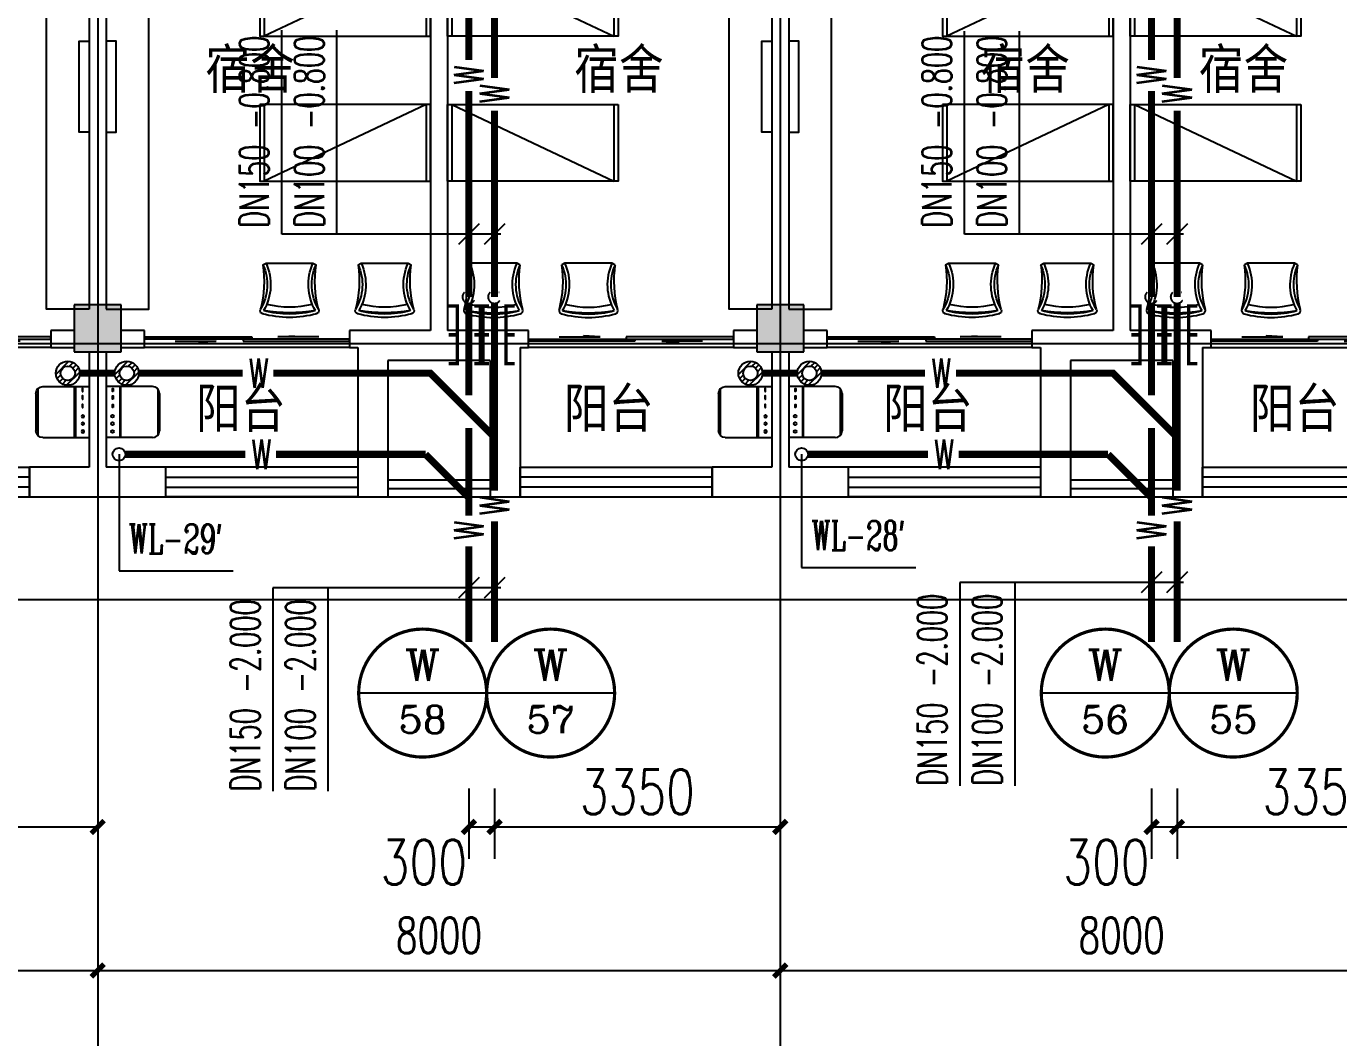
# Model space of a CAD drawing. Extents: x 0 to 2838408, y -923048 to 203859.
# Drawn here: x 2360380 to 2375762, y -275630 to -263775 of the extents above; entities that cross this region are included whole.
import ezdxf
from ezdxf.enums import TextEntityAlignment as Align

# ---------------------------------------------------------------- set-up
doc = ezdxf.new("R2010")
doc.units = 0
doc.header["$LTSCALE"] = 1000
doc.linetypes.add('DASH', pattern=[0.35, 0.25, -0.1])
for name, color, linetype in [('A-Fixt', 81, 'Continuous'), ('AXIS', 3, 'Continuous'), ('COLUMN', 9, 'Continuous'), ('DIM_污水', 3, 'Continuous'), ('DIM_消防', 3, 'Continuous'), ('DOTE', 8, 'Continuous'), ('E2-栏杆', 92, 'Continuous'), ('EQUIP_地漏', 7, 'Continuous'), ('GROUND', 2, 'Continuous'), ('PIPE-污水', 2, 'DASH'), ('PUB_HATCH', 8, 'Continuous'), ('PUB_TEXT', 7, 'Continuous'), ('TEXT_污水', 7, 'Continuous'), ('TWT_DIM', 3, 'Continuous'), ('VALVE_污水', 7, 'Continuous'), ('VPIPE-污水', 2, 'Continuous'), ('WALL', 9, 'Continuous'), ('WINDOW', 4, 'Continuous'), ('XREF', 8, 'Continuous'), ('配景', 3, 'Continuous')]:
    doc.layers.add(name, color=color, linetype=linetype)
doc.styles.add('_TCH_DIM_T3', font='SIMPLEX', dxfattribs={"width": 0.75, "bigfont": 'HZTXT'})
doc.styles.add('_TWT_CIRCLE', font='COMPLEX', dxfattribs={"width": 1.1, "height": 2.3, "bigfont": 'HZTXT'})
doc.styles.add('_TWT_PIPEDN', font='SIMPLEX', dxfattribs={"width": 0.8, "height": 2.3, "bigfont": 'HZTXT'})
doc.styles.add('_TWT_PIPETEXT', font='SIMPLEX', dxfattribs={"width": 0.8, "height": 2.3, "bigfont": 'HZTXT'})
doc.styles.add('_TWT_SERIAL', font='COMPLEX', dxfattribs={"width": 0.8, "height": 2.3, "bigfont": 'HZTXT'})
doc.styles.add('A_DIM_T3', font='SIMPLEX', dxfattribs={"width": 0.7, "bigfont": 'HZ'})
doc.styles.get("Standard").update_dxf_attribs({"font": 'geniso.shx', "bigfont": 'hztxt.shx'})
doc.dimstyles.new('_TCH_ARCH&&150', dxfattribs={"dimtxt": 420, "dimasz": 150, "dimexe": 375, "dimexo": 450, "dimgap": 202.5, "dimtad": 1, "dimdec": 0, "dimzin": 0, "dimdsep": 46, "dimtxsty": 'A_DIM_T3', "dimblk": 'ARCHTICK', "dimcen": 0.09, "dimclrt": 7, "dimazin": 2, "dimtfac": 1, "dimtdec": 0, "dimtix": 1, "dimtmove": 2, "dimatfit": 3, "dimfxl": 150, "dimtolj": 1, "dimtzin": 0, "dimarcsym": 0})
doc.dimstyles.new('_TWT_ARCH&&150', dxfattribs={"dimtxt": 525, "dimasz": 150, "dimexe": 375, "dimexo": 450, "dimgap": 150, "dimtad": 1, "dimdec": 0, "dimzin": 0, "dimdsep": 46, "dimtxsty": '_TCH_DIM_T3', "dimblk": 'ARCHTICK', "dimcen": 0.09, "dimclrt": 7, "dimazin": 2, "dimtfac": 1, "dimtdec": 0, "dimtix": 1, "dimtmove": 2, "dimatfit": 3, "dimfxl": 1, "dimtolj": 1, "dimtzin": 0, "dimarcsym": 0})

# ---------------------------------------------------------------- blocks, each defined once
blk = doc.blocks.new('单人床')
at = {"layer": 'A-Fixt'}
for p, q in [((47774, 13973), (48674, 13973)), ((47774, 12073), (48674, 13973)), ((47774, 12073), (48674, 12073))]:
    blk.add_line(p, q, dxfattribs=at)
blk.add_lwpolyline([(47774, 14023), (48674, 14023), (48674, 12023), (47774, 12023), (47774, 14023)], dxfattribs=at)
blk = doc.blocks.new('CH_AP01')
for p, q in [((-311, 17), (-275, 0)), ((-275, 0), (275, 0)), ((275, 0), (311, 17))]:
    blk.add_line(p, q)
for centre, radius, start, end in [((0, -579), 1213, 74.7104, 105.2896), ((-307, 555), 37.8, 100.1859, 202.8359), ((-1658, 202), 1360, 352.1659, 14.4283), ((-824, 250), 563, 335.5038, 31.0903), ((0, -579), 1173, 75.0287, 104.9713), ((0, -1278), 1857, 80.611, 99.389), ((-824, 250), 603, 335.5038, 30.2691), ((0, -579), 1093, 75.8767, 104.1233), ((824, 250), 603, 149.7309, 204.4962), ((824, 250), 563, 148.9097, 204.4962), ((1658, 202), 1360, 165.5717, 187.8341), ((307, 555), 37.8, 337.1641, 79.8141)]:
    blk.add_arc(centre, radius, start, end)
blk = doc.blocks.new('A$C61295E98')
at = {"color": 3}
for p, q in [((544, 598), (0, 598)), ((0, 598), (0, 0)), ((161, 598), (161, 0)), ((170, 0), (170, 598)), ((603, 572), (603, 26)), ((624, 518), (624, 80)), ((544, 0), (0, 0))]:
    blk.add_line(p, q, dxfattribs=at)
for points in [[(82, 540), (75, 540), (75, 577), (82, 577)], [(82, 453), (75, 453), (75, 490), (82, 490)], [(82, 353), (75, 353), (75, 389), (82, 389)]]:
    blk.add_lwpolyline(points, close=True, dxfattribs=at)
for centre in [(74, 250), (74, 164), (74, 71)]:
    blk.add_circle(centre, 15.7, dxfattribs=at)
for centre, start, end in [((544, 518), 360, 90), ((544, 80), 270, 0)]:
    blk.add_arc(centre, 80, start, end, dxfattribs=at)
blk = doc.blocks.new('宿舍')
at = {"layer": 'A-Fixt'}
for p, q in [((47854, 13802), (48354, 15702)), ((48354, 13802), (47854, 15702)), ((47854, 13802), (48354, 13802))]:
    blk.add_line(p, q, dxfattribs=at)
for points in [[(47854, 8602), (48354, 8602), (48354, 15702), (47854, 15702)], [(47854, 10676), (47970, 10676), (47970, 11743), (47854, 11743)]]:
    blk.add_lwpolyline(points, close=True, dxfattribs=at)
at = {"xscale": -1, "rotation": 90}
for p in [(63677, 60475), (63677, 58775)]:
    blk.add_blockref('单人床', p, dxfattribs=at)
at = {"layer": 'A-Fixt', "xscale": -1, "rotation": 180}
for p in [(50002, 9140), (51117, 9140)]:
    blk.add_blockref('CH_AP01', p, dxfattribs=at)
at = {"layer": '配景', "color": 252}
blk.add_blockref('A$C61295E98', (47854, 7097), dxfattribs=at)
blk = doc.blocks.new('_ArchTick')
at = {"color": 0, "linetype": 'ByBlock', "const_width": 0.4}
blk.add_lwpolyline([(-0.5, -0.5), (0.5, 0.5)], dxfattribs=at)
blk = doc.blocks.new('*D837')
at = {"layer": 'AXIS', "color": 0, "lineweight": -2, "transparency": 16777216}
for p, q in [((2353217, -271542), (2353217, -275217)), ((2361217, -271542), (2361217, -275217)), ((2353217, -274842), (2361217, -274842))]:
    blk.add_line(p, q, dxfattribs=at)
at = {"layer": 'Defpoints', "color": 0, "transparency": 16777216}
for p in [(2353217, -271092), (2361217, -271092), (2361217, -274842)]:
    blk.add_point(p, dxfattribs=at)
at = {"layer": 'AXIS', "color": 0, "lineweight": -2, "transparency": 16777216, "xscale": 150, "yscale": 150, "zscale": 150, "rotation": 180}
blk.add_blockref('_ArchTick', (2353217, -274842), dxfattribs=at)
at = {"layer": 'AXIS', "color": 0, "lineweight": -2, "transparency": 16777216, "xscale": 150, "yscale": 150, "zscale": 150}
blk.add_blockref('_ArchTick', (2361217, -274842), dxfattribs=at)
at = {"layer": 'AXIS', "color": 7, "transparency": 16777216, "insert": (2357217, -274430), "char_height": 420, "attachment_point": 5, "style": 'A_DIM_T3'}
blk.add_mtext('\\A1;8000', dxfattribs=at)
blk = doc.blocks.new('*D838')
at = {"layer": 'AXIS', "color": 0, "lineweight": -2, "transparency": 16777216}
for p, q in [((2361217, -271542), (2361217, -275217)), ((2369217, -271542), (2369217, -275217)), ((2361217, -274842), (2369217, -274842))]:
    blk.add_line(p, q, dxfattribs=at)
at = {"layer": 'Defpoints', "color": 0, "transparency": 16777216}
for p in [(2361217, -271092), (2369217, -271092), (2369217, -274842)]:
    blk.add_point(p, dxfattribs=at)
at = {"layer": 'AXIS', "color": 0, "lineweight": -2, "transparency": 16777216, "xscale": 150, "yscale": 150, "zscale": 150, "rotation": 180}
blk.add_blockref('_ArchTick', (2361217, -274842), dxfattribs=at)
at = {"layer": 'AXIS', "color": 0, "lineweight": -2, "transparency": 16777216, "xscale": 150, "yscale": 150, "zscale": 150}
blk.add_blockref('_ArchTick', (2369217, -274842), dxfattribs=at)
at = {"layer": 'AXIS', "color": 7, "transparency": 16777216, "insert": (2365217, -274430), "char_height": 420, "attachment_point": 5, "style": 'A_DIM_T3'}
blk.add_mtext('\\A1;8000', dxfattribs=at)
blk = doc.blocks.new('*D839')
at = {"layer": 'AXIS', "color": 0, "lineweight": -2, "transparency": 16777216}
for p, q in [((2369217, -271542), (2369217, -275217)), ((2377217, -271542), (2377217, -275217)), ((2369217, -274842), (2377217, -274842))]:
    blk.add_line(p, q, dxfattribs=at)
at = {"layer": 'Defpoints', "color": 0, "transparency": 16777216}
for p in [(2369217, -271092), (2377217, -271092), (2377217, -274842)]:
    blk.add_point(p, dxfattribs=at)
at = {"layer": 'AXIS', "color": 0, "lineweight": -2, "transparency": 16777216, "xscale": 150, "yscale": 150, "zscale": 150, "rotation": 180}
blk.add_blockref('_ArchTick', (2369217, -274842), dxfattribs=at)
at = {"layer": 'AXIS', "color": 0, "lineweight": -2, "transparency": 16777216, "xscale": 150, "yscale": 150, "zscale": 150}
blk.add_blockref('_ArchTick', (2377217, -274842), dxfattribs=at)
at = {"layer": 'AXIS', "color": 7, "transparency": 16777216, "insert": (2373217, -274430), "char_height": 420, "attachment_point": 5, "style": 'A_DIM_T3'}
blk.add_mtext('\\A1;8000', dxfattribs=at)
blk = doc.blocks.new('$DorLib2D$00000131')
at = {"color": 0, "linetype": 'Continuous'}
for p, q in [((0.15, 0.125), (0.2319, 0.1973)), ((0.2319, 0.1973), (0.2319, 0.125)), ((-0.5, 0.125), (-0.5, 0)), ((0.0192, 0.125), (-0.5, 0.125)), ((0.0192, 0), (0.0192, 0.125)), ((0.35, 0.125), (0.15, 0.125)), ((-0.5, 0), (0.0192, 0)), ((-0.024, 0), (0.5, 0)), ((-0.024, -0.125), (-0.024, 0)), ((0.5, 0), (0.5, -0.125)), ((-0.35, -0.125), (-0.15, -0.125)), ((-0.2319, -0.1973), (-0.2319, -0.125)), ((-0.15, -0.125), (-0.2319, -0.1973)), ((0.5, -0.125), (-0.024, -0.125))]:
    blk.add_line(p, q, dxfattribs=at)
blk = doc.blocks.new('$WINLIB2D$00000001')
at = {"color": 0}
for points in [[(-0.5, 0.5), (-0.5, -0.5)], [(-0.5, 0.5), (0.5, 0.5)], [(0.5, -0.5), (0.5, 0.5)], [(0.5, 0.1667), (-0.5, 0.1667)], [(0.5, -0.1667), (-0.5, -0.1667)], [(-0.5, -0.5), (0.5, -0.5)]]:
    blk.add_lwpolyline(points, dxfattribs=at)
blk = doc.blocks.new('*D3344')
at = {"layer": 'Defpoints', "color": 0, "transparency": 16777216}
for p in [(2373867, -272259), (2377217, -272259), (2377217, -273159)]:
    blk.add_point(p, dxfattribs=at)
at = {"layer": 'TWT_DIM', "color": 0, "lineweight": -2, "transparency": 16777216}
for p, q in [((2373867, -272709), (2373867, -273534)), ((2377217, -272709), (2377217, -273534)), ((2373867, -273159), (2377217, -273159))]:
    blk.add_line(p, q, dxfattribs=at)
at = {"layer": 'TWT_DIM', "color": 0, "lineweight": -2, "transparency": 16777216, "xscale": 150, "yscale": 150, "zscale": 150, "rotation": 180}
blk.add_blockref('_ArchTick', (2373867, -273159), dxfattribs=at)
at = {"layer": 'TWT_DIM', "color": 0, "lineweight": -2, "transparency": 16777216, "xscale": 150, "yscale": 150, "zscale": 150}
blk.add_blockref('_ArchTick', (2377217, -273159), dxfattribs=at)
at = {"layer": 'TWT_DIM', "color": 7, "transparency": 16777216, "insert": (2375542, -272747), "char_height": 525, "attachment_point": 5, "style": '_TCH_DIM_T3'}
blk.add_mtext('\\A1;3350', dxfattribs=at)
blk = doc.blocks.new('*D3345')
at = {"layer": 'Defpoints', "color": 0, "transparency": 16777216}
for p in [(2373567, -272259), (2373867, -272259), (2373867, -273159)]:
    blk.add_point(p, dxfattribs=at)
at = {"layer": 'TWT_DIM', "color": 0, "lineweight": -2, "transparency": 16777216}
for p, q in [((2373567, -272709), (2373567, -273534)), ((2373867, -272709), (2373867, -273534)), ((2373567, -273159), (2373867, -273159))]:
    blk.add_line(p, q, dxfattribs=at)
at = {"layer": 'TWT_DIM', "color": 0, "lineweight": -2, "transparency": 16777216, "xscale": 150, "yscale": 150, "zscale": 150, "rotation": 180}
blk.add_blockref('_ArchTick', (2373567, -273159), dxfattribs=at)
at = {"layer": 'TWT_DIM', "color": 0, "lineweight": -2, "transparency": 16777216, "xscale": 150, "yscale": 150, "zscale": 150}
blk.add_blockref('_ArchTick', (2373867, -273159), dxfattribs=at)
at = {"layer": 'TWT_DIM', "color": 7, "transparency": 16777216, "insert": (2373039, -273572), "char_height": 525, "attachment_point": 5, "style": '_TCH_DIM_T3'}
blk.add_mtext('\\A1;300', dxfattribs=at)
blk = doc.blocks.new('*D3346')
at = {"layer": 'Defpoints', "color": 0, "transparency": 16777216}
for p in [(2365867, -272259), (2369217, -272259), (2369217, -273159)]:
    blk.add_point(p, dxfattribs=at)
at = {"layer": 'TWT_DIM', "color": 0, "lineweight": -2, "transparency": 16777216}
for p, q in [((2365867, -272709), (2365867, -273534)), ((2369217, -272709), (2369217, -273534)), ((2365867, -273159), (2369217, -273159))]:
    blk.add_line(p, q, dxfattribs=at)
at = {"layer": 'TWT_DIM', "color": 0, "lineweight": -2, "transparency": 16777216, "xscale": 150, "yscale": 150, "zscale": 150, "rotation": 180}
blk.add_blockref('_ArchTick', (2365867, -273159), dxfattribs=at)
at = {"layer": 'TWT_DIM', "color": 0, "lineweight": -2, "transparency": 16777216, "xscale": 150, "yscale": 150, "zscale": 150}
blk.add_blockref('_ArchTick', (2369217, -273159), dxfattribs=at)
at = {"layer": 'TWT_DIM', "color": 7, "transparency": 16777216, "insert": (2367542, -272747), "char_height": 525, "attachment_point": 5, "style": '_TCH_DIM_T3'}
blk.add_mtext('\\A1;3350', dxfattribs=at)
blk = doc.blocks.new('*D3347')
at = {"layer": 'Defpoints', "color": 0, "transparency": 16777216}
for p in [(2365567, -272259), (2365867, -272259), (2365867, -273159)]:
    blk.add_point(p, dxfattribs=at)
at = {"layer": 'TWT_DIM', "color": 0, "lineweight": -2, "transparency": 16777216}
for p, q in [((2365567, -272709), (2365567, -273534)), ((2365867, -272709), (2365867, -273534)), ((2365567, -273159), (2365867, -273159))]:
    blk.add_line(p, q, dxfattribs=at)
at = {"layer": 'TWT_DIM', "color": 0, "lineweight": -2, "transparency": 16777216, "xscale": 150, "yscale": 150, "zscale": 150, "rotation": 180}
blk.add_blockref('_ArchTick', (2365567, -273159), dxfattribs=at)
at = {"layer": 'TWT_DIM', "color": 0, "lineweight": -2, "transparency": 16777216, "xscale": 150, "yscale": 150, "zscale": 150}
blk.add_blockref('_ArchTick', (2365867, -273159), dxfattribs=at)
at = {"layer": 'TWT_DIM', "color": 7, "transparency": 16777216, "insert": (2365039, -273572), "char_height": 525, "attachment_point": 5, "style": '_TCH_DIM_T3'}
blk.add_mtext('\\A1;300', dxfattribs=at)
blk = doc.blocks.new('*D3348')
at = {"layer": 'Defpoints', "color": 0, "transparency": 16777216}
for p in [(2357867, -272259), (2361217, -272259), (2361217, -273159)]:
    blk.add_point(p, dxfattribs=at)
at = {"layer": 'TWT_DIM', "color": 0, "lineweight": -2, "transparency": 16777216}
for p, q in [((2357867, -272709), (2357867, -273534)), ((2361217, -272709), (2361217, -273534)), ((2357867, -273159), (2361217, -273159))]:
    blk.add_line(p, q, dxfattribs=at)
at = {"layer": 'TWT_DIM', "color": 0, "lineweight": -2, "transparency": 16777216, "xscale": 150, "yscale": 150, "zscale": 150, "rotation": 180}
blk.add_blockref('_ArchTick', (2357867, -273159), dxfattribs=at)
at = {"layer": 'TWT_DIM', "color": 0, "lineweight": -2, "transparency": 16777216, "xscale": 150, "yscale": 150, "zscale": 150}
blk.add_blockref('_ArchTick', (2361217, -273159), dxfattribs=at)
at = {"layer": 'TWT_DIM', "color": 7, "transparency": 16777216, "insert": (2359542, -272747), "char_height": 525, "attachment_point": 5, "style": '_TCH_DIM_T3'}
blk.add_mtext('\\A1;3350', dxfattribs=at)
blk = doc.blocks.new('$VALVE$00000547')
at = {"const_width": 30}
for points in [[(0, 100), (-250, 100), (-250, 175)], [(0, 100), (0, 175)], [(0, 100), (250, 100), (250, 175)], [(-250, -175), (-250, -100), (0, -100)], [(0, -175), (0, -100)], [(250, -175), (250, -100), (0, -100)]]:
    blk.add_lwpolyline(points, dxfattribs=at)
blk = doc.blocks.new('$TwtSys$00000543')
for p, q in [((-94, -9), (9, 94)), ((-9, -94), (94, 9)), ((12, 55), (42, 84)), ((40, 40), (66, 66)), ((55, 12), (84, 42)), ((-84, -42), (-55, -12)), ((-66, -66), (-40, -40)), ((-42, -84), (-12, -55))]:
    blk.add_line(p, q)
for radius in [94, 56.4]:
    blk.add_circle((0, 0), radius)
blk = doc.blocks.new('1F1')
at = {"layer": 'PUB_HATCH'}
for points in [[(2361491.7, -267042.2), (2360941.7, -267042.2), (2360941.7, -267592.2), (2361491.7, -267592.2)], [(2369491.7, -267042.2), (2368941.7, -267042.2), (2368941.7, -267592.2), (2369491.7, -267592.2)]]:
    blk.add_hatch(color=256, dxfattribs=at).paths.add_polyline_path(points)
at = {"layer": 'AXIS'}
for p, q in [((2361216.7, -271092.2), (2361216.7, -277092.2)), ((2369216.7, -271092.2), (2369216.7, -277092.2))]:
    blk.add_line(p, q, dxfattribs=at)
at = {"layer": 'COLUMN'}
for p, q in [((2361491.7, -267042.2), (2360941.7, -267042.2)), ((2360941.7, -267042.2), (2360941.7, -267592.2)), ((2361491.7, -267592.2), (2361491.7, -267042.2)), ((2369491.7, -267042.2), (2368941.7, -267042.2)), ((2368941.7, -267042.2), (2368941.7, -267592.2)), ((2369491.7, -267592.2), (2369491.7, -267042.2)), ((2360941.7, -267592.2), (2361491.7, -267592.2)), ((2368941.7, -267592.2), (2369491.7, -267592.2))]:
    blk.add_line(p, q, dxfattribs=at)
at = {"layer": 'DOTE'}
for p, q in [((2361216.7, -187892.2), (2361216.7, -271092.2)), ((2369216.7, -187892.2), (2369216.7, -271092.2)), ((2343216.7, -267492.2), (2453916.7, -267492.2))]:
    blk.add_line(p, q, dxfattribs=at)
at = {"layer": 'E2-栏杆'}
for points in [[(2364616.7, -269092.2), (2365816.7, -269092.2)], [(2372616.7, -269092.2), (2373816.7, -269092.2)], [(2364616.7, -269192.2), (2365816.7, -269192.2)], [(2372616.7, -269192.2), (2373816.7, -269192.2)]]:
    blk.add_lwpolyline(points, dxfattribs=at)
at = {"layer": 'GROUND'}
for p, q in [((2344916.7, -269292.2), (2388316.7, -269292.2)), ((2343716.7, -270492.2), (2388316.7, -270492.2))]:
    blk.add_line(p, q, dxfattribs=at)
at = {"layer": 'WALL'}
for p, q in [((2361116.7, -262392.2), (2361116.7, -267042.2)), ((2361316.7, -262392.2), (2361316.7, -267042.2)), ((2365116.7, -262392.2), (2365116.7, -267342.2)), ((2365316.7, -262392.2), (2365316.7, -267342.2)), ((2369116.7, -262392.2), (2369116.7, -267042.2)), ((2369316.7, -262392.2), (2369316.7, -267042.2)), ((2373116.7, -262392.2), (2373116.7, -267342.2)), ((2373316.7, -262392.2), (2373316.7, -267342.2)), ((2360941.7, -267342.2), (2360666.7, -267342.2)), ((2360666.7, -267342.2), (2360666.7, -267542.2)), ((2361766.7, -267342.2), (2361491.7, -267342.2)), ((2361766.7, -267542.2), (2361766.7, -267342.2)), ((2364516.7, -267342.2), (2364166.7, -267342.2)), ((2364166.7, -267342.2), (2364166.7, -267542.2)), ((2365116.7, -267342.2), (2364516.7, -267342.2)), ((2365916.7, -267342.2), (2365316.7, -267342.2)), ((2366266.7, -267342.2), (2365916.7, -267342.2)), ((2366266.7, -267542.2), (2366266.7, -267342.2)), ((2368941.7, -267342.2), (2368666.7, -267342.2)), ((2368666.7, -267342.2), (2368666.7, -267542.2)), ((2369766.7, -267342.2), (2369491.7, -267342.2)), ((2369766.7, -267542.2), (2369766.7, -267342.2)), ((2372516.7, -267342.2), (2372166.7, -267342.2)), ((2372166.7, -267342.2), (2372166.7, -267542.2)), ((2373116.7, -267342.2), (2372516.7, -267342.2)), ((2373916.7, -267342.2), (2373316.7, -267342.2)), ((2374266.7, -267342.2), (2373916.7, -267342.2)), ((2374266.7, -267542.2), (2374266.7, -267342.2)), ((2360666.7, -267542.2), (2360941.7, -267542.2)), ((2361116.7, -267592.2), (2361116.7, -268942.2)), ((2361316.7, -267592.2), (2361316.7, -268942.2)), ((2361491.7, -267542.2), (2361766.7, -267542.2)), ((2364166.7, -267542.2), (2364266.7, -267542.2)), ((2364266.7, -267542.2), (2364266.7, -268942.2)), ((2366166.7, -267542.2), (2366166.7, -268942.2)), ((2366166.7, -267542.2), (2366266.7, -267542.2)), ((2368666.7, -267542.2), (2368941.7, -267542.2)), ((2369116.7, -267592.2), (2369116.7, -268942.2)), ((2369316.7, -267592.2), (2369316.7, -268942.2)), ((2369491.7, -267542.2), (2369766.7, -267542.2)), ((2372166.7, -267542.2), (2372266.7, -267542.2)), ((2372266.7, -267542.2), (2372266.7, -268942.2)), ((2374166.7, -267542.2), (2374266.7, -267542.2)), ((2374166.7, -267542.2), (2374166.7, -268942.2)), ((2364616.7, -267692.2), (2364616.7, -269292.2)), ((2365216.7, -267692.2), (2364616.7, -267692.2)), ((2365816.7, -267692.2), (2365216.7, -267692.2)), ((2365816.7, -267692.2), (2365816.7, -269292.2)), ((2372616.7, -267692.2), (2372616.7, -269292.2)), ((2373216.7, -267692.2), (2372616.7, -267692.2)), ((2373816.7, -267692.2), (2373216.7, -267692.2)), ((2373816.7, -267692.2), (2373816.7, -269292.2)), ((2361116.7, -268942.2), (2360416.7, -268942.2)), ((2360416.7, -268942.2), (2360416.7, -269292.2)), ((2362016.7, -268942.2), (2361316.7, -268942.2)), ((2362016.7, -269292.2), (2362016.7, -268942.2)), ((2364266.7, -268942.2), (2364266.7, -269292.2)), ((2366166.7, -269292.2), (2366166.7, -268942.2)), ((2369116.7, -268942.2), (2368416.7, -268942.2)), ((2368416.7, -268942.2), (2368416.7, -269292.2)), ((2370016.7, -268942.2), (2369316.7, -268942.2)), ((2370016.7, -269292.2), (2370016.7, -268942.2)), ((2372266.7, -268942.2), (2372266.7, -269292.2)), ((2374166.7, -269292.2), (2374166.7, -268942.2)), ((2360416.7, -269292.2), (2361216.7, -269292.2)), ((2361216.7, -269292.2), (2362016.7, -269292.2)), ((2364266.7, -269292.2), (2364616.7, -269292.2)), ((2365816.7, -269292.2), (2366166.7, -269292.2)), ((2368416.7, -269292.2), (2369216.7, -269292.2)), ((2369216.7, -269292.2), (2370016.7, -269292.2)), ((2372266.7, -269292.2), (2372616.7, -269292.2)), ((2373816.7, -269292.2), (2374166.7, -269292.2))]:
    blk.add_line(p, q, dxfattribs=at)
at = {"layer": 'WINDOW'}
for p, q in [((2360666.7, -267542.2), (2358266.7, -267542.2)), ((2364166.7, -267542.2), (2361766.7, -267542.2)), ((2368666.7, -267542.2), (2366266.7, -267542.2)), ((2372166.7, -267542.2), (2369766.7, -267542.2)), ((2374266.7, -267542.2), (2376666.7, -267542.2))]:
    blk.add_line(p, q, dxfattribs=at)
at = {"xscale": -1}
for p in [(2408970.6, -275693.9), (2416970.6, -275693.9), (2424970.6, -275693.9)]:
    blk.add_blockref('宿舍', p, dxfattribs=at)
for p in [(2313462.9, -275693.9), (2321462.9, -275693.9)]:
    blk.add_blockref('宿舍', p)
at = {"layer": 'WINDOW'}
for name, p, xscale, yscale, zscale, rotation in [('$DorLib2D$00000131', (2359466.7, -267442.2), -2400, 200, -2400, 180), ('$DorLib2D$00000131', (2362966.7, -267442.2), 2400, 200, 2400, 180), ('$DorLib2D$00000131', (2367466.7, -267442.2), -2400, 200, -2400, 180), ('$DorLib2D$00000131', (2370966.7, -267442.2), 2400, 200, 2400, 180), ('$WINLIB2D$00000001', (2359291.7, -269117.2), -2249.999999993481, -350, -2249.999999993481, 180), ('$WINLIB2D$00000001', (2363141.7, -269117.2), 2249.999999993481, -350, 2249.999999993481, 179.999999999999), ('$WINLIB2D$00000001', (2367291.7, -269117.2), -2249.999999993481, -350, -2249.999999993481, 180), ('$WINLIB2D$00000001', (2371141.7, -269117.2), 2249.999999993481, -350, 2249.999999993481, 179.999999999998)]:
    blk.add_blockref(name, p, dxfattribs=dict(at, xscale=xscale, yscale=yscale, zscale=zscale, rotation=rotation))
for name, p, xscale, yscale, zscale in [('$DorLib2D$00000131', (2375466.7, -267442.2), 2400, -200, 2400), ('$WINLIB2D$00000001', (2375291.7, -269117.2), 2249.999999993481, 350, 2249.999999993481)]:
    blk.add_blockref(name, p, dxfattribs=dict(at, xscale=xscale, yscale=yscale, zscale=zscale))
at = {"layer": 'PUB_TEXT'}
for s, p in [('宿舍', (2362478.2, -264556)), ('宿舍', (2366800.4, -264556)), ('宿舍', (2371562.1, -264556)), ('宿舍', (2374120.8, -264556)), ('阳台', (2362370.5, -268530.2)), ('阳台', (2366681.1, -268530.2)), ('阳台', (2370420, -268530.2)), ('阳台', (2374720.7, -268530.2))]:
    blk.add_text(s, height=525, dxfattribs=at).set_placement(p)
at = {"layer": 'AXIS'}
for p1, p2, picture, middle in [((2353216.7, -271092.2), (2361216.7, -271092.2), '*D837', (2357216.7, -274429.7)), ((2361216.7, -271092.2), (2369216.7, -271092.2), '*D838', (2365216.7, -274429.7)), ((2369216.7, -271092.2), (2377216.7, -271092.2), '*D839', (2373216.7, -274429.7))]:
    dim = blk.add_aligned_dim(p1=p1, p2=p2, distance=-3750, dimstyle='_TCH_ARCH&&150', dxfattribs=at)
    dim.commit()
    dim.dimension.update_dxf_attribs({"geometry": picture, "text_midpoint": middle})

msp = doc.modelspace()

# ---------------------------------------------------------------- hatches: boundary and pattern name
at = {"layer": 'PIPE-污水'}
for points in [[(2365116.7, -267842.2), (2365116.7, -267800.9), (2365133.8, -267800.9)], [(2365116.7, -267842.2), (2365145.9, -267813), (2365133.8, -267800.9)], [(2373116.7, -267842.2), (2373116.7, -267800.9), (2373133.8, -267800.9)], [(2373116.7, -267842.2), (2373145.9, -267813), (2373133.8, -267800.9)]]:
    msp.add_hatch(color=256, dxfattribs=at).paths.add_polyline_path(points)

# ---------------------------------------------------------------- linework, layer by layer
at = {"layer": 'DIM_污水'}
for p, q in [((2363374.6, -266212), (2363374.6, -263820.9)), ((2364019.6, -266212), (2364019.6, -263820.9)), ((2371374.6, -266212), (2371374.6, -263831.1)), ((2372019.6, -266212), (2372019.6, -263831.1)), ((2365688.7, -266090), (2365444.8, -266333.9)), ((2365988.7, -266090), (2365744.8, -266333.9)), ((2373688.7, -266090), (2373444.8, -266333.9)), ((2373988.7, -266090), (2373744.8, -266333.9)), ((2364019.6, -266212), (2363374.6, -266212)), ((2365941.7, -266212), (2364019.6, -266212)), ((2372019.6, -266212), (2371374.6, -266212)), ((2373941.7, -266212), (2372019.6, -266212))]:
    msp.add_line(p, q, dxfattribs=at)
at = {"layer": 'DIM_污水', "linetype": 'ByBlock'}
for p, q in [((2361466.7, -268792.2), (2361466.7, -270158.7)), ((2369466.7, -268792.2), (2369466.7, -270120.1)), ((2361466.7, -270158.7), (2362805.4, -270158.7)), ((2365688.7, -270235.8), (2365444.8, -270479.7)), ((2365988.7, -270235.8), (2365744.8, -270479.7)), ((2369466.7, -270120.1), (2370805.4, -270120.1)), ((2373688.7, -270170.8), (2373444.8, -270414.8)), ((2373988.7, -270170.8), (2373744.8, -270414.8)), ((2363914.2, -270357.8), (2363269.2, -270357.8)), ((2363269.2, -270357.8), (2363269.2, -272741.5)), ((2365941.7, -270357.8), (2363914.2, -270357.8)), ((2363914.2, -270357.8), (2363914.2, -272741.5)), ((2371964.3, -270292.8), (2371319.3, -270292.8)), ((2371319.3, -270292.8), (2371319.3, -272676.6)), ((2373941.7, -270292.8), (2371964.3, -270292.8)), ((2371964.3, -270292.8), (2371964.3, -272676.6))]:
    msp.add_line(p, q, dxfattribs=at)
at = {"layer": 'DIM_消防'}
for p, q in [((2365775.4, -271590.3), (2364275.4, -271590.3)), ((2367275.4, -271590.3), (2365775.4, -271590.3)), ((2373775.4, -271590.3), (2372275.4, -271590.3)), ((2375275.4, -271590.3), (2373775.4, -271590.3))]:
    msp.add_line(p, q, dxfattribs=at)
at = {"layer": 'DIM_消防', "const_width": 37.5}
for points in [[(2365775.4, -271590.3, 1), (2364275.4, -271590.3, 1)], [(2367275.4, -271590.3, 1), (2365775.4, -271590.3, 1)], [(2373775.4, -271590.3, 1), (2372275.4, -271590.3, 1)], [(2375275.4, -271590.3, 1), (2373775.4, -271590.3, 1)]]:
    msp.add_lwpolyline(points, format="xyb", close=True, dxfattribs=at)
at = {"layer": 'PIPE-污水', "ltscale": 1.5, "const_width": 82.5}
for points in [[(2365566.7, -260642.2), (2365566.7, -264172.8)], [(2373566.7, -260642.2), (2373566.7, -264172.8)], [(2365866.7, -262205.8), (2365866.7, -264381.8)], [(2373866.7, -262205.8), (2373866.7, -264381.8)], [(2365566.7, -264533.1), (2365566.7, -266948.1)], [(2373566.7, -264533.1), (2373566.7, -266948.1)], [(2365866.7, -264763.2), (2365866.7, -266948.1)], [(2373866.7, -264763.2), (2373866.7, -266948.1)], [(2365566.7, -267023.1), (2365566.7, -268100.9)], [(2365866.7, -267023.1), (2365866.7, -268592.2)], [(2373566.7, -267023.1), (2373566.7, -268100.9)], [(2373866.7, -267023.1), (2373866.7, -268592.2)], [(2361416.9, -267842.2), (2361007.7, -267842.2)], [(2362914.1, -267842.2), (2361698.9, -267842.2)], [(2365116.7, -267842.2), (2363274.3, -267842.2)], [(2365116.7, -267842.2), (2365866.7, -268592.2)], [(2369416.9, -267842.2), (2369007.7, -267842.2)], [(2370914.1, -267842.2), (2369698.9, -267842.2)], [(2373116.7, -267842.2), (2371274.3, -267842.2)], [(2373116.7, -267842.2), (2373866.7, -268592.2)], [(2365566.7, -268483.4), (2365566.7, -269299.8)], [(2365866.7, -268592.2), (2365866.7, -269218.8)], [(2373566.7, -268483.4), (2373566.7, -269299.8)], [(2373866.7, -268592.2), (2373866.7, -269218.8)], [(2362946.5, -268792.2), (2361541.7, -268792.2)], [(2365059.2, -268792.2), (2363306.8, -268792.2)], [(2365059.2, -268792.2), (2365566.7, -269299.8)], [(2370946.5, -268792.2), (2369541.7, -268792.2)], [(2373059.2, -268792.2), (2371306.8, -268792.2)], [(2373059.2, -268792.2), (2373566.7, -269299.8)], [(2365566.7, -269299.8), (2365566.7, -269509.9)], [(2373566.7, -269299.8), (2373566.7, -269509.9)], [(2365866.7, -269579.1), (2365866.7, -270990.9)], [(2373866.7, -269579.1), (2373866.7, -270990.9)], [(2365566.7, -269870.2), (2365566.7, -270990.9)], [(2373566.7, -269870.2), (2373566.7, -270990.9)]]:
    msp.add_lwpolyline(points, dxfattribs=at)
at = {"layer": 'PIPE-污水'}
for centre in [(2365566.7, -266948.1), (2365866.7, -266948.1), (2373566.7, -266948.1), (2373866.7, -266948.1)]:
    msp.add_arc(centre, 75, 135, 45, dxfattribs=at)
at = {"layer": 'VPIPE-污水'}
for centre in [(2361466.7, -268792.2), (2369466.7, -268792.2)]:
    msp.add_circle(centre, 75, dxfattribs=at)

# ---------------------------------------------------------------- block references
at = {"layer": 'EQUIP_地漏', "linetype": 'ByBlock', "xscale": 1.5, "yscale": 1.5, "zscale": 1.5}
for p in [(2360866.7, -267842.2), (2361557.9, -267842.2), (2368866.7, -267842.2), (2369557.9, -267842.2)]:
    msp.add_blockref('$TwtSys$00000543', p, dxfattribs=at)
at = {"layer": 'VALVE_污水', "xscale": 1.35, "yscale": 1.35, "zscale": 1.35}
for p, rotation in [((2365566.7, -267392.2), 270), ((2365866.7, -267392.2), 270.0000000000066), ((2373566.7, -267392.2), 270), ((2373866.7, -267392.2), 270.0000000000066)]:
    msp.add_blockref('$VALVE$00000547', p, dxfattribs=dict(at, rotation=rotation))
at = {"layer": 'XREF'}
msp.add_blockref('1F1', (0, 0), dxfattribs=at)

# ---------------------------------------------------------------- texts
at = {"layer": 'DIM_污水', "color": 7, "style": '_TWT_PIPEDN', "width": 0.64}
for s, p in [('-0.800', (2363224.6, -264984.8)), ('-0.800', (2363869.6, -264984.8)), ('-0.800', (2371224.6, -264984.8)), ('-0.800', (2371869.6, -264984.8)), ('DN150', (2363224.6, -266137)), ('DN100', (2363869.6, -266137)), ('DN150', (2371224.6, -266137)), ('DN100', (2371869.6, -266137))]:
    msp.add_text(s, height=345, rotation=90, dxfattribs=at).set_placement(p)
at = {"layer": 'DIM_污水', "color": 7, "linetype": 'ByBlock', "style": '_TWT_SERIAL', "width": 0.64}
for s, p in [("WL-29'", (2361579.8, -269955)), ("WL-28'", (2369579.8, -269916.4))]:
    msp.add_text(s, height=345, dxfattribs=at).set_placement(p)
at = {"layer": 'DIM_污水', "color": 7, "linetype": 'ByBlock', "style": '_TWT_PIPEDN', "width": 0.64}
for s, p in [('-2.000', (2363119.2, -271589.3)), ('-2.000', (2363764.2, -271589.3)), ('-2.000', (2371169.3, -271524.4)), ('-2.000', (2371814.3, -271524.4)), ('DN150', (2363119.2, -272741.5)), ('DN100', (2363764.2, -272741.5)), ('DN150', (2371169.3, -272676.6)), ('DN100', (2371814.3, -272676.6))]:
    msp.add_text(s, height=345, rotation=90, dxfattribs=at).set_placement(p)
at = {"layer": 'DIM_消防', "color": 7, "style": '_TWT_CIRCLE'}
for s, height, p, p2 in [('W', 362.4, (2364816.6, -271447.1), (2365234.2, -271447.1)), ('W', 362.4, (2366316.6, -271447.1), (2366734.2, -271447.1)), ('W', 362.4, (2372816.6, -271447.1), (2373234.2, -271447.1)), ('W', 362.4, (2374316.6, -271447.1), (2374734.2, -271447.1)), ('58', 317.96, (2364742.3, -272058.9), (2365308.5, -272058.9)), ('57', 317.96, (2366242.3, -272058.9), (2366808.5, -272058.9)), ('56', 317.96, (2372742.3, -272058.9), (2373308.5, -272058.9)), ('55', 317.96, (2374242.3, -272058.9), (2374808.5, -272058.9))]:
    msp.add_text(s, height=height, dxfattribs=at).set_placement(p, p2, align=Align.FIT)
at = {"layer": 'TEXT_污水', "style": '_TWT_PIPETEXT', "width": 0.64}
for p in [(2365739.2, -264458.1), (2373739.2, -264458.1), (2366039.2, -264677.6), (2374039.2, -264677.6), (2366039.2, -269504.1), (2374039.2, -269504.1), (2365739.2, -269795.2), (2373739.2, -269795.2)]:
    msp.add_text('W', height=345, rotation=90, dxfattribs=at).set_placement(p)
at = {"layer": 'TEXT_污水', "linetype": 'ByBlock', "style": '_TWT_PIPETEXT', "width": 0.64}
for p in [(2362989.1, -268014.7), (2370989.1, -268014.7), (2363021.5, -268964.7), (2371021.5, -268964.7)]:
    msp.add_text('W', height=345, dxfattribs=at).set_placement(p)

# ---------------------------------------------------------------- dimensions: what is measured, and where the dimension line sits
at = {"layer": 'TWT_DIM'}
for p1, p2, picture, middle in [((2357866.7, -272258.5), (2361216.7, -272258.5), '*D3348', (2359541.7, -272746.5)), ((2365866.7, -272258.5), (2369216.7, -272258.5), '*D3346', (2367541.7, -272746.5)), ((2373866.7, -272258.5), (2377216.7, -272258.5), '*D3344', (2375541.7, -272746.5))]:
    dim = msp.add_aligned_dim(p1=p1, p2=p2, distance=-900.5, dimstyle='_TWT_ARCH&&150', dxfattribs=at)
    dim.commit()
    dim.dimension.update_dxf_attribs({"geometry": picture, "text_midpoint": middle})
for base, p1, p2, picture, middle in [((2365866.7, -273159), (2365566.7, -272258.5), (2365866.7, -272258.5), '*D3347', (2365038.7, -273571.5)), ((2373866.7, -273159), (2373566.7, -272258.5), (2373866.7, -272258.5), '*D3345', (2373038.7, -273571.5))]:
    dim = msp.add_linear_dim(base=base, p1=p1, p2=p2, angle=0, dimstyle='_TWT_ARCH&&150', dxfattribs=at)
    dim.commit()
    dim.dimension.update_dxf_attribs({"geometry": picture, "text_midpoint": middle, "dimtype": 129})

doc.saveas('drawing.dxf')
